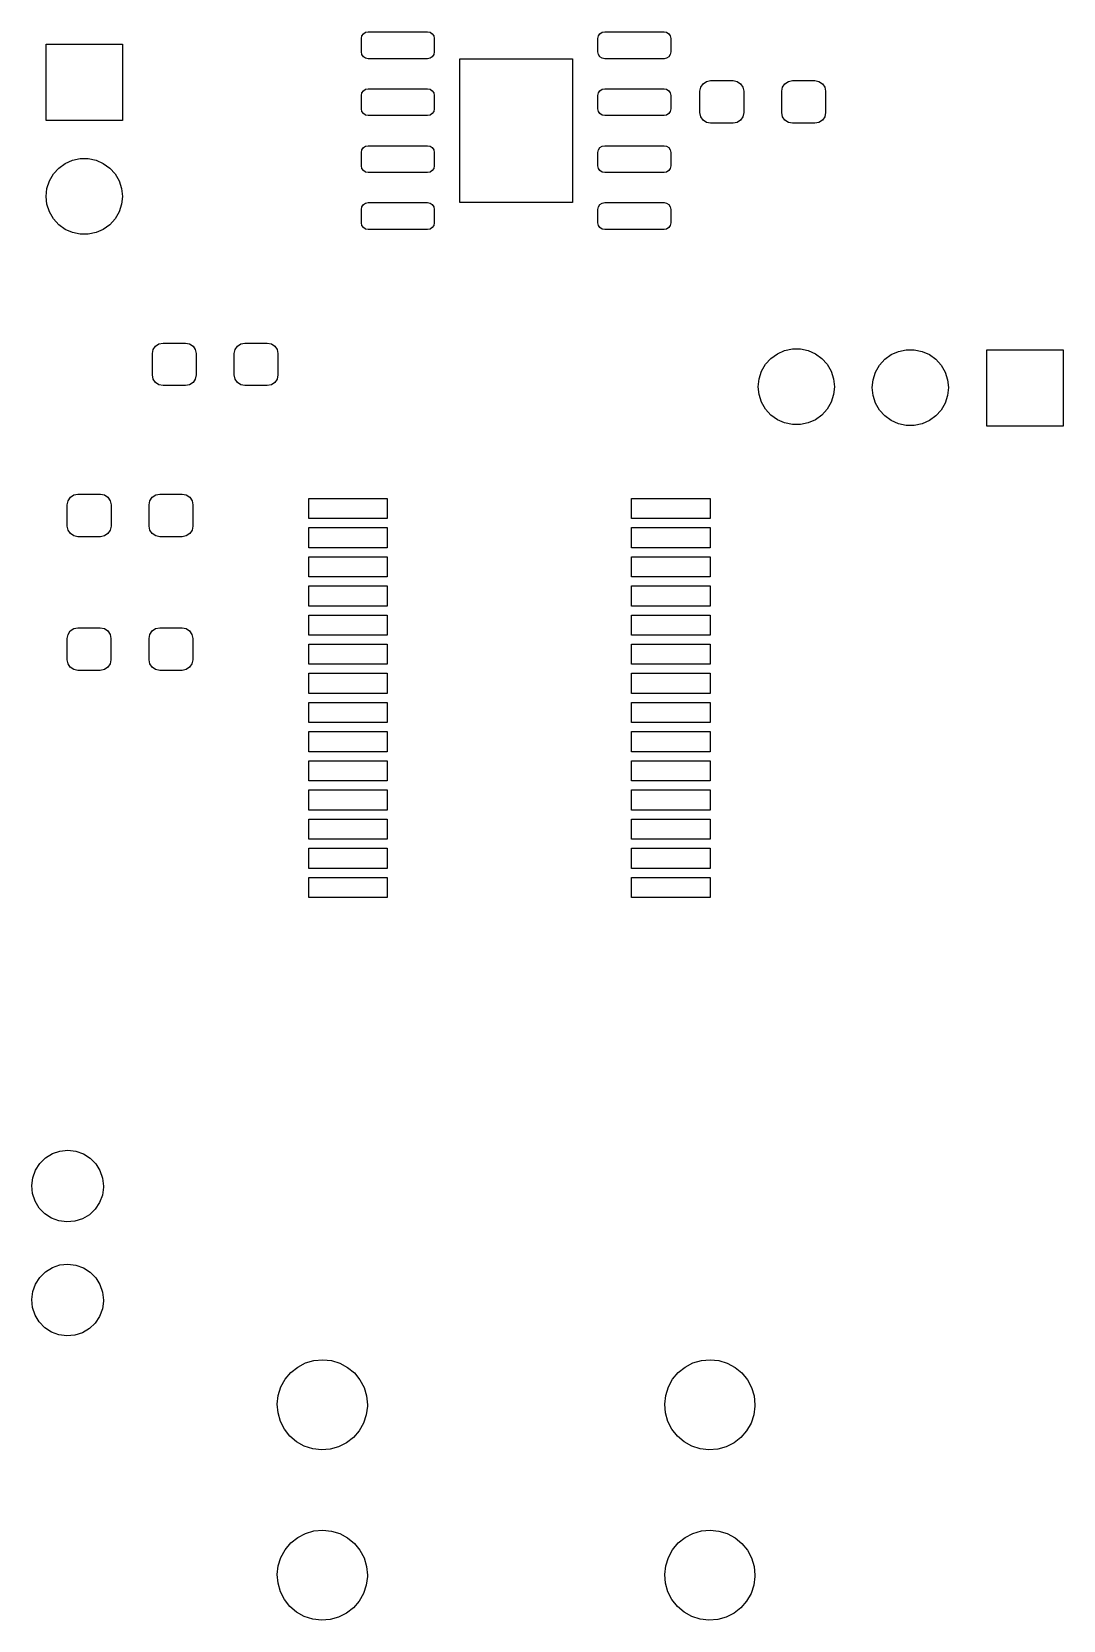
# Model space of a CAD drawing. Extents: x 90.8 to 113.8, y -88.6 to -53.2.
import ezdxf

# ---------------------------------------------------------------- set-up
doc = ezdxf.new("R2010")
doc.units = 0
doc.layers.add('BLACK', color=7, linetype='CONTINUOUS')

msp = doc.modelspace()

# ---------------------------------------------------------------- linework, layer by layer
at = {"layer": 'BLACK', "linetype": 'CONTINUOUS'}
for p, q in [((91.12, -55.145), (91.12, -53.445)), ((91.12, -53.445), (92.82, -53.445)), ((92.82, -53.445), (92.82, -55.145)), ((98.15, -53.315), (98.1614, -53.2576)), ((98.15, -53.615), (98.15, -53.315)), ((98.1614, -53.2576), (98.1939, -53.2089)), ((98.1939, -53.2089), (98.2426, -53.1764)), ((98.2426, -53.1764), (98.3, -53.165)), ((98.3, -53.165), (99.625, -53.165)), ((99.625, -53.165), (99.6824, -53.1764)), ((99.6824, -53.1764), (99.7311, -53.2089)), ((99.7311, -53.2089), (99.7636, -53.2576)), ((99.7636, -53.2576), (99.775, -53.315)), ((99.775, -53.315), (99.775, -53.615)), ((103.425, -53.315), (103.436, -53.2576)), ((103.425, -53.615), (103.425, -53.315)), ((103.436, -53.2576), (103.469, -53.2089)), ((103.469, -53.2089), (103.518, -53.1764)), ((103.518, -53.1764), (103.575, -53.165)), ((103.575, -53.165), (104.9, -53.165)), ((104.9, -53.165), (104.957, -53.1764)), ((104.957, -53.1764), (105.006, -53.2089)), ((105.006, -53.2089), (105.039, -53.2576)), ((105.039, -53.2576), (105.05, -53.315)), ((105.05, -53.315), (105.05, -53.615)), ((98.1614, -53.6724), (98.15, -53.615)), ((98.1939, -53.7211), (98.1614, -53.6724)), ((98.2426, -53.7536), (98.1939, -53.7211)), ((98.3, -53.765), (98.2426, -53.7536)), ((99.625, -53.765), (98.3, -53.765)), ((99.6824, -53.7536), (99.625, -53.765)), ((99.7311, -53.7211), (99.6824, -53.7536)), ((99.7636, -53.6724), (99.7311, -53.7211)), ((99.775, -53.615), (99.7636, -53.6724)), ((100.343, -56.97), (100.343, -53.77)), ((100.343, -53.77), (102.857, -53.77)), ((102.857, -53.77), (102.857, -56.97)), ((103.436, -53.6724), (103.425, -53.615)), ((103.469, -53.7211), (103.436, -53.6724)), ((103.518, -53.7536), (103.469, -53.7211)), ((103.575, -53.765), (103.518, -53.7536)), ((104.9, -53.765), (103.575, -53.765)), ((104.957, -53.7536), (104.9, -53.765)), ((105.006, -53.7211), (104.957, -53.7536)), ((105.039, -53.6724), (105.006, -53.7211)), ((105.05, -53.615), (105.039, -53.6724)), ((98.15, -54.585), (98.1614, -54.5276)), ((98.1614, -54.5276), (98.1939, -54.4789)), ((98.1939, -54.4789), (98.2426, -54.4464)), ((98.2426, -54.4464), (98.3, -54.435)), ((98.3, -54.435), (99.625, -54.435)), ((99.625, -54.435), (99.6824, -54.4464)), ((99.6824, -54.4464), (99.7311, -54.4789)), ((99.7311, -54.4789), (99.7636, -54.5276)), ((99.7636, -54.5276), (99.775, -54.585)), ((103.425, -54.585), (103.436, -54.5276)), ((103.436, -54.5276), (103.469, -54.4789)), ((103.469, -54.4789), (103.518, -54.4464)), ((103.518, -54.4464), (103.575, -54.435)), ((103.575, -54.435), (104.9, -54.435)), ((104.9, -54.435), (104.957, -54.4464)), ((104.957, -54.4464), (105.006, -54.4789)), ((105.006, -54.4789), (105.039, -54.5276)), ((105.039, -54.5276), (105.05, -54.585)), ((105.7, -54.4925), (105.718, -54.4016)), ((105.7, -54.9675), (105.7, -54.4925)), ((105.718, -54.4016), (105.77, -54.3246)), ((105.77, -54.3246), (105.847, -54.2731)), ((105.847, -54.2731), (105.938, -54.255)), ((105.938, -54.255), (106.438, -54.255)), ((106.438, -54.255), (106.528, -54.2731)), ((106.528, -54.2731), (106.605, -54.3246)), ((106.605, -54.3246), (106.657, -54.4016)), ((106.657, -54.4016), (106.675, -54.4925)), ((106.675, -54.4925), (106.675, -54.9675)), ((107.525, -54.4925), (107.543, -54.4016)), ((107.525, -54.9675), (107.525, -54.4925)), ((107.543, -54.4016), (107.595, -54.3246)), ((107.595, -54.3246), (107.672, -54.2731)), ((107.672, -54.2731), (107.762, -54.255)), ((107.762, -54.255), (108.262, -54.255)), ((108.262, -54.255), (108.353, -54.2731)), ((108.353, -54.2731), (108.43, -54.3246)), ((108.43, -54.3246), (108.482, -54.4016)), ((108.482, -54.4016), (108.5, -54.4925)), ((108.5, -54.4925), (108.5, -54.9675)), ((98.15, -54.885), (98.15, -54.585)), ((98.1614, -54.9424), (98.15, -54.885)), ((99.775, -54.885), (99.7636, -54.9424)), ((99.775, -54.585), (99.775, -54.885)), ((103.425, -54.885), (103.425, -54.585)), ((103.436, -54.9424), (103.425, -54.885)), ((105.05, -54.885), (105.039, -54.9424)), ((105.05, -54.585), (105.05, -54.885)), ((92.82, -55.145), (91.12, -55.145)), ((98.1939, -54.9911), (98.1614, -54.9424)), ((98.2426, -55.0236), (98.1939, -54.9911)), ((98.3, -55.035), (98.2426, -55.0236)), ((99.625, -55.035), (98.3, -55.035)), ((99.6824, -55.0236), (99.625, -55.035)), ((99.7311, -54.9911), (99.6824, -55.0236)), ((99.7636, -54.9424), (99.7311, -54.9911)), ((103.469, -54.9911), (103.436, -54.9424)), ((103.518, -55.0236), (103.469, -54.9911)), ((103.575, -55.035), (103.518, -55.0236)), ((104.9, -55.035), (103.575, -55.035)), ((104.957, -55.0236), (104.9, -55.035)), ((105.006, -54.9911), (104.957, -55.0236)), ((105.039, -54.9424), (105.006, -54.9911)), ((105.718, -55.0584), (105.7, -54.9675)), ((105.77, -55.1354), (105.718, -55.0584)), ((105.847, -55.1869), (105.77, -55.1354)), ((105.938, -55.205), (105.847, -55.1869)), ((106.438, -55.205), (105.938, -55.205)), ((106.528, -55.1869), (106.438, -55.205)), ((106.605, -55.1354), (106.528, -55.1869)), ((106.657, -55.0584), (106.605, -55.1354)), ((106.675, -54.9675), (106.657, -55.0584)), ((107.543, -55.0584), (107.525, -54.9675)), ((107.595, -55.1354), (107.543, -55.0584)), ((107.672, -55.1869), (107.595, -55.1354)), ((107.762, -55.205), (107.672, -55.1869)), ((108.262, -55.205), (107.762, -55.205)), ((108.353, -55.1869), (108.262, -55.205)), ((108.43, -55.1354), (108.353, -55.1869)), ((108.482, -55.0584), (108.43, -55.1354)), ((108.5, -54.9675), (108.482, -55.0584)), ((98.15, -55.855), (98.1614, -55.7976)), ((98.15, -56.155), (98.15, -55.855)), ((98.1614, -55.7976), (98.1939, -55.7489)), ((98.1939, -55.7489), (98.2426, -55.7164)), ((98.2426, -55.7164), (98.3, -55.705)), ((98.3, -55.705), (99.625, -55.705)), ((99.625, -55.705), (99.6824, -55.7164)), ((99.6824, -55.7164), (99.7311, -55.7489)), ((99.7311, -55.7489), (99.7636, -55.7976)), ((99.7636, -55.7976), (99.775, -55.855)), ((99.775, -55.855), (99.775, -56.155)), ((103.425, -55.855), (103.436, -55.7976)), ((103.425, -56.155), (103.425, -55.855)), ((103.436, -55.7976), (103.469, -55.7489)), ((103.469, -55.7489), (103.518, -55.7164)), ((103.518, -55.7164), (103.575, -55.705)), ((103.575, -55.705), (104.9, -55.705)), ((104.9, -55.705), (104.957, -55.7164)), ((104.957, -55.7164), (105.006, -55.7489)), ((105.006, -55.7489), (105.039, -55.7976)), ((105.039, -55.7976), (105.05, -55.855)), ((105.05, -55.855), (105.05, -56.155)), ((91.2823, -56.3354), (91.4012, -56.2033)), ((91.4012, -56.2033), (91.545, -56.0989)), ((91.545, -56.0989), (91.7073, -56.0266)), ((91.7073, -56.0266), (91.8812, -55.9897)), ((91.8812, -55.9897), (92.0588, -55.9897)), ((92.0588, -55.9897), (92.2327, -56.0266)), ((92.2327, -56.0266), (92.395, -56.0989)), ((92.395, -56.0989), (92.5388, -56.2033)), ((92.5388, -56.2033), (92.6577, -56.3354)), ((98.1614, -56.2124), (98.15, -56.155)), ((98.1939, -56.2611), (98.1614, -56.2124)), ((98.2426, -56.2936), (98.1939, -56.2611)), ((98.3, -56.305), (98.2426, -56.2936)), ((99.625, -56.305), (98.3, -56.305)), ((99.6824, -56.2936), (99.625, -56.305)), ((99.7311, -56.2611), (99.6824, -56.2936)), ((99.7636, -56.2124), (99.7311, -56.2611)), ((99.775, -56.155), (99.7636, -56.2124)), ((103.436, -56.2124), (103.425, -56.155)), ((103.469, -56.2611), (103.436, -56.2124)), ((103.518, -56.2936), (103.469, -56.2611)), ((103.575, -56.305), (103.518, -56.2936)), ((104.9, -56.305), (103.575, -56.305)), ((104.957, -56.2936), (104.9, -56.305)), ((105.006, -56.2611), (104.957, -56.2936)), ((105.039, -56.2124), (105.006, -56.2611)), ((105.05, -56.155), (105.039, -56.2124)), ((91.12, -56.835), (91.1386, -56.6583)), ((91.1386, -56.6583), (91.1935, -56.4893)), ((91.1935, -56.4893), (91.2823, -56.3354)), ((92.6577, -56.3354), (92.7465, -56.4893)), ((92.7465, -56.4893), (92.8014, -56.6583)), ((92.8014, -56.6583), (92.82, -56.835)), ((91.1386, -57.0117), (91.12, -56.835)), ((91.1935, -57.1807), (91.1386, -57.0117)), ((92.8014, -57.0117), (92.7465, -57.1807)), ((92.82, -56.835), (92.8014, -57.0117)), ((98.1614, -57.0676), (98.1939, -57.0189)), ((98.1939, -57.0189), (98.2426, -56.9864)), ((98.2426, -56.9864), (98.3, -56.975)), ((98.3, -56.975), (99.625, -56.975)), ((99.625, -56.975), (99.6824, -56.9864)), ((99.6824, -56.9864), (99.7311, -57.0189)), ((99.7311, -57.0189), (99.7636, -57.0676)), ((102.857, -56.97), (100.343, -56.97)), ((103.436, -57.0676), (103.469, -57.0189)), ((103.469, -57.0189), (103.518, -56.9864)), ((103.518, -56.9864), (103.575, -56.975)), ((103.575, -56.975), (104.9, -56.975)), ((104.9, -56.975), (104.957, -56.9864)), ((104.957, -56.9864), (105.006, -57.0189)), ((105.006, -57.0189), (105.039, -57.0676)), ((91.2823, -57.3346), (91.1935, -57.1807)), ((91.4012, -57.4667), (91.2823, -57.3346)), ((92.6577, -57.3346), (92.5388, -57.4667)), ((92.7465, -57.1807), (92.6577, -57.3346)), ((98.15, -57.125), (98.1614, -57.0676)), ((98.15, -57.425), (98.15, -57.125)), ((99.7636, -57.0676), (99.775, -57.125)), ((99.775, -57.125), (99.775, -57.425)), ((103.425, -57.125), (103.436, -57.0676)), ((103.425, -57.425), (103.425, -57.125)), ((105.039, -57.0676), (105.05, -57.125)), ((105.05, -57.125), (105.05, -57.425)), ((91.545, -57.5711), (91.4012, -57.4667)), ((91.7073, -57.6434), (91.545, -57.5711)), ((91.8812, -57.6803), (91.7073, -57.6434)), ((92.0588, -57.6803), (91.8812, -57.6803)), ((92.2327, -57.6434), (92.0588, -57.6803)), ((92.395, -57.5711), (92.2327, -57.6434)), ((92.5388, -57.4667), (92.395, -57.5711)), ((98.1614, -57.4824), (98.15, -57.425)), ((98.1939, -57.5311), (98.1614, -57.4824)), ((98.2426, -57.5636), (98.1939, -57.5311)), ((98.3, -57.575), (98.2426, -57.5636)), ((99.625, -57.575), (98.3, -57.575)), ((99.6824, -57.5636), (99.625, -57.575)), ((99.7311, -57.5311), (99.6824, -57.5636)), ((99.7636, -57.4824), (99.7311, -57.5311)), ((99.775, -57.425), (99.7636, -57.4824)), ((103.436, -57.4824), (103.425, -57.425)), ((103.469, -57.5311), (103.436, -57.4824)), ((103.518, -57.5636), (103.469, -57.5311)), ((103.575, -57.575), (103.518, -57.5636)), ((104.9, -57.575), (103.575, -57.575)), ((104.957, -57.5636), (104.9, -57.575)), ((105.006, -57.5311), (104.957, -57.5636)), ((105.039, -57.4824), (105.006, -57.5311)), ((105.05, -57.425), (105.039, -57.4824)), ((93.5081, -60.2516), (93.5596, -60.1746)), ((93.5596, -60.1746), (93.6366, -60.1231)), ((93.6366, -60.1231), (93.7275, -60.105)), ((93.7275, -60.105), (94.2275, -60.105)), ((94.2275, -60.105), (94.3184, -60.1231)), ((94.3184, -60.1231), (94.3954, -60.1746)), ((94.3954, -60.1746), (94.4469, -60.2516)), ((95.3331, -60.2516), (95.3846, -60.1746)), ((95.3846, -60.1746), (95.4616, -60.1231)), ((95.4616, -60.1231), (95.5525, -60.105)), ((95.5525, -60.105), (96.0525, -60.105)), ((96.0525, -60.105), (96.1434, -60.1231)), ((96.1434, -60.1231), (96.2204, -60.1746)), ((96.2204, -60.1746), (96.2719, -60.2516)), ((93.49, -60.3425), (93.5081, -60.2516)), ((93.49, -60.8175), (93.49, -60.3425)), ((94.4469, -60.2516), (94.465, -60.3425)), ((94.465, -60.3425), (94.465, -60.8175)), ((95.315, -60.3425), (95.3331, -60.2516)), ((95.315, -60.8175), (95.315, -60.3425)), ((96.2719, -60.2516), (96.29, -60.3425)), ((96.29, -60.3425), (96.29, -60.8175)), ((107.162, -60.5804), (107.281, -60.4483)), ((107.281, -60.4483), (107.425, -60.3439)), ((107.425, -60.3439), (107.587, -60.2716)), ((107.587, -60.2716), (107.761, -60.2347)), ((107.761, -60.2347), (107.939, -60.2347)), ((107.939, -60.2347), (108.113, -60.2716)), ((108.113, -60.2716), (108.275, -60.3439)), ((108.275, -60.3439), (108.419, -60.4483)), ((108.419, -60.4483), (108.538, -60.5804)), ((109.702, -60.6004), (109.821, -60.4683)), ((109.821, -60.4683), (109.965, -60.3639)), ((109.965, -60.3639), (110.127, -60.2916)), ((110.127, -60.2916), (110.301, -60.2547)), ((110.301, -60.2547), (110.479, -60.2547)), ((110.479, -60.2547), (110.653, -60.2916)), ((110.653, -60.2916), (110.815, -60.3639)), ((110.815, -60.3639), (110.959, -60.4683)), ((110.959, -60.4683), (111.078, -60.6004)), ((112.1, -61.96), (112.1, -60.26)), ((112.1, -60.26), (113.8, -60.26)), ((113.8, -60.26), (113.8, -61.96)), ((93.5081, -60.9084), (93.49, -60.8175)), ((93.5596, -60.9854), (93.5081, -60.9084)), ((94.4469, -60.9084), (94.3954, -60.9854)), ((94.465, -60.8175), (94.4469, -60.9084)), ((95.3331, -60.9084), (95.315, -60.8175)), ((95.3846, -60.9854), (95.3331, -60.9084)), ((96.2719, -60.9084), (96.2204, -60.9854)), ((96.29, -60.8175), (96.2719, -60.9084)), ((107, -61.08), (107.019, -60.9033)), ((107.019, -60.9033), (107.073, -60.7343)), ((107.073, -60.7343), (107.162, -60.5804)), ((108.538, -60.5804), (108.627, -60.7343)), ((108.627, -60.7343), (108.681, -60.9033)), ((108.681, -60.9033), (108.7, -61.08)), ((109.559, -60.9233), (109.613, -60.7543)), ((109.613, -60.7543), (109.702, -60.6004)), ((111.078, -60.6004), (111.167, -60.7543)), ((111.167, -60.7543), (111.221, -60.9233)), ((93.6366, -61.0369), (93.5596, -60.9854)), ((93.7275, -61.055), (93.6366, -61.0369)), ((94.2275, -61.055), (93.7275, -61.055)), ((94.3184, -61.0369), (94.2275, -61.055)), ((94.3954, -60.9854), (94.3184, -61.0369)), ((95.4616, -61.0369), (95.3846, -60.9854)), ((95.5525, -61.055), (95.4616, -61.0369)), ((96.0525, -61.055), (95.5525, -61.055)), ((96.1434, -61.0369), (96.0525, -61.055)), ((96.2204, -60.9854), (96.1434, -61.0369)), ((107.019, -61.2567), (107, -61.08)), ((107.073, -61.4257), (107.019, -61.2567)), ((108.681, -61.2567), (108.627, -61.4257)), ((108.7, -61.08), (108.681, -61.2567)), ((109.54, -61.1), (109.559, -60.9233)), ((109.559, -61.2767), (109.54, -61.1)), ((111.221, -60.9233), (111.24, -61.1)), ((111.24, -61.1), (111.221, -61.2767)), ((107.162, -61.5796), (107.073, -61.4257)), ((107.281, -61.7117), (107.162, -61.5796)), ((108.538, -61.5796), (108.419, -61.7117)), ((108.627, -61.4257), (108.538, -61.5796)), ((109.613, -61.4457), (109.559, -61.2767)), ((109.702, -61.5996), (109.613, -61.4457)), ((109.821, -61.7317), (109.702, -61.5996)), ((111.078, -61.5996), (110.959, -61.7317)), ((111.167, -61.4457), (111.078, -61.5996)), ((111.221, -61.2767), (111.167, -61.4457)), ((107.425, -61.8161), (107.281, -61.7117)), ((107.587, -61.8884), (107.425, -61.8161)), ((107.761, -61.9253), (107.587, -61.8884)), ((107.939, -61.9253), (107.761, -61.9253)), ((108.113, -61.8884), (107.939, -61.9253)), ((108.275, -61.8161), (108.113, -61.8884)), ((108.419, -61.7117), (108.275, -61.8161)), ((109.965, -61.8361), (109.821, -61.7317)), ((110.127, -61.9084), (109.965, -61.8361)), ((110.301, -61.9453), (110.127, -61.9084)), ((110.479, -61.9453), (110.301, -61.9453)), ((110.653, -61.9084), (110.479, -61.9453)), ((110.815, -61.8361), (110.653, -61.9084)), ((110.959, -61.7317), (110.815, -61.8361)), ((113.8, -61.96), (112.1, -61.96)), ((91.5925, -63.7125), (91.6106, -63.6216)), ((91.5925, -64.1875), (91.5925, -63.7125)), ((91.6106, -63.6216), (91.6621, -63.5446)), ((91.6621, -63.5446), (91.7391, -63.4931)), ((91.7391, -63.4931), (91.83, -63.475)), ((91.83, -63.475), (92.33, -63.475)), ((92.33, -63.475), (92.4209, -63.4931)), ((92.4209, -63.4931), (92.4979, -63.5446)), ((92.4979, -63.5446), (92.5494, -63.6216)), ((92.5494, -63.6216), (92.5675, -63.7125)), ((92.5675, -63.7125), (92.5675, -64.1875)), ((93.4175, -63.7125), (93.4356, -63.6216)), ((93.4175, -64.1875), (93.4175, -63.7125)), ((93.4356, -63.6216), (93.4871, -63.5446)), ((93.4871, -63.5446), (93.5641, -63.4931)), ((93.5641, -63.4931), (93.655, -63.475)), ((93.655, -63.475), (94.155, -63.475)), ((94.155, -63.475), (94.2459, -63.4931)), ((94.2459, -63.4931), (94.3229, -63.5446)), ((94.3229, -63.5446), (94.3744, -63.6216)), ((94.3744, -63.6216), (94.3925, -63.7125)), ((94.3925, -63.7125), (94.3925, -64.1875)), ((96.975, -64.02), (96.975, -63.57)), ((96.975, -63.57), (98.725, -63.57)), ((98.725, -63.57), (98.725, -64.02)), ((104.175, -64.02), (104.175, -63.57)), ((104.175, -63.57), (105.925, -63.57)), ((105.925, -63.57), (105.925, -64.02)), ((98.725, -64.02), (96.975, -64.02)), ((105.925, -64.02), (104.175, -64.02)), ((91.6106, -64.2784), (91.5925, -64.1875)), ((91.6621, -64.3554), (91.6106, -64.2784)), ((91.7391, -64.4069), (91.6621, -64.3554)), ((91.83, -64.425), (91.7391, -64.4069)), ((92.33, -64.425), (91.83, -64.425)), ((92.4209, -64.4069), (92.33, -64.425)), ((92.4979, -64.3554), (92.4209, -64.4069)), ((92.5494, -64.2784), (92.4979, -64.3554)), ((92.5675, -64.1875), (92.5494, -64.2784)), ((93.4356, -64.2784), (93.4175, -64.1875)), ((93.4871, -64.3554), (93.4356, -64.2784)), ((93.5641, -64.4069), (93.4871, -64.3554)), ((93.655, -64.425), (93.5641, -64.4069)), ((94.155, -64.425), (93.655, -64.425)), ((94.2459, -64.4069), (94.155, -64.425)), ((94.3229, -64.3554), (94.2459, -64.4069)), ((94.3744, -64.2784), (94.3229, -64.3554)), ((94.3925, -64.1875), (94.3744, -64.2784)), ((96.975, -64.67), (96.975, -64.22)), ((96.975, -64.22), (98.725, -64.22)), ((98.725, -64.22), (98.725, -64.67)), ((104.175, -64.67), (104.175, -64.22)), ((104.175, -64.22), (105.925, -64.22)), ((105.925, -64.22), (105.925, -64.67)), ((98.725, -64.67), (96.975, -64.67)), ((105.925, -64.67), (104.175, -64.67)), ((96.975, -65.32), (96.975, -64.87)), ((96.975, -64.87), (98.725, -64.87)), ((98.725, -64.87), (98.725, -65.32)), ((104.175, -65.32), (104.175, -64.87)), ((104.175, -64.87), (105.925, -64.87)), ((105.925, -64.87), (105.925, -65.32)), ((98.725, -65.32), (96.975, -65.32)), ((96.975, -65.97), (96.975, -65.52)), ((96.975, -65.52), (98.725, -65.52)), ((98.725, -65.52), (98.725, -65.97)), ((105.925, -65.32), (104.175, -65.32)), ((104.175, -65.97), (104.175, -65.52)), ((104.175, -65.52), (105.925, -65.52)), ((105.925, -65.52), (105.925, -65.97)), ((98.725, -65.97), (96.975, -65.97)), ((96.975, -66.62), (96.975, -66.17)), ((96.975, -66.17), (98.725, -66.17)), ((98.725, -66.17), (98.725, -66.62)), ((105.925, -65.97), (104.175, -65.97)), ((104.175, -66.62), (104.175, -66.17)), ((104.175, -66.17), (105.925, -66.17)), ((105.925, -66.17), (105.925, -66.62)), ((91.6081, -66.6016), (91.6596, -66.5246)), ((91.6596, -66.5246), (91.7366, -66.4731)), ((91.7366, -66.4731), (91.8275, -66.455)), ((91.8275, -66.455), (92.3275, -66.455)), ((92.3275, -66.455), (92.4184, -66.4731)), ((92.4184, -66.4731), (92.4954, -66.5246)), ((92.4954, -66.5246), (92.5469, -66.6016)), ((93.4331, -66.6016), (93.4846, -66.5246)), ((93.4846, -66.5246), (93.5616, -66.4731)), ((93.5616, -66.4731), (93.6525, -66.455)), ((93.6525, -66.455), (94.1525, -66.455)), ((94.1525, -66.455), (94.2434, -66.4731)), ((94.2434, -66.4731), (94.3204, -66.5246)), ((94.3204, -66.5246), (94.3719, -66.6016)), ((91.59, -66.6925), (91.6081, -66.6016)), ((91.59, -67.1675), (91.59, -66.6925)), ((92.5469, -66.6016), (92.565, -66.6925)), ((92.565, -66.6925), (92.565, -67.1675)), ((93.415, -66.6925), (93.4331, -66.6016)), ((93.415, -67.1675), (93.415, -66.6925)), ((94.3719, -66.6016), (94.39, -66.6925)), ((94.39, -66.6925), (94.39, -67.1675)), ((98.725, -66.62), (96.975, -66.62)), ((96.975, -67.27), (96.975, -66.82)), ((96.975, -66.82), (98.725, -66.82)), ((98.725, -66.82), (98.725, -67.27)), ((105.925, -66.62), (104.175, -66.62)), ((104.175, -67.27), (104.175, -66.82)), ((104.175, -66.82), (105.925, -66.82)), ((105.925, -66.82), (105.925, -67.27)), ((91.6081, -67.2584), (91.59, -67.1675)), ((91.6596, -67.3354), (91.6081, -67.2584)), ((92.5469, -67.2584), (92.4954, -67.3354)), ((92.565, -67.1675), (92.5469, -67.2584)), ((93.4331, -67.2584), (93.415, -67.1675)), ((93.4846, -67.3354), (93.4331, -67.2584)), ((94.3719, -67.2584), (94.3204, -67.3354)), ((94.39, -67.1675), (94.3719, -67.2584)), ((98.725, -67.27), (96.975, -67.27)), ((105.925, -67.27), (104.175, -67.27)), ((91.7366, -67.3869), (91.6596, -67.3354)), ((91.8275, -67.405), (91.7366, -67.3869)), ((92.3275, -67.405), (91.8275, -67.405)), ((92.4184, -67.3869), (92.3275, -67.405)), ((92.4954, -67.3354), (92.4184, -67.3869)), ((93.5616, -67.3869), (93.4846, -67.3354)), ((93.6525, -67.405), (93.5616, -67.3869)), ((94.1525, -67.405), (93.6525, -67.405)), ((94.2434, -67.3869), (94.1525, -67.405)), ((94.3204, -67.3354), (94.2434, -67.3869)), ((96.975, -67.92), (96.975, -67.47)), ((96.975, -67.47), (98.725, -67.47)), ((98.725, -67.47), (98.725, -67.92)), ((104.175, -67.92), (104.175, -67.47)), ((104.175, -67.47), (105.925, -67.47)), ((105.925, -67.47), (105.925, -67.92)), ((98.725, -67.92), (96.975, -67.92)), ((105.925, -67.92), (104.175, -67.92)), ((96.975, -68.57), (96.975, -68.12)), ((96.975, -68.12), (98.725, -68.12)), ((98.725, -68.12), (98.725, -68.57)), ((104.175, -68.57), (104.175, -68.12)), ((104.175, -68.12), (105.925, -68.12)), ((105.925, -68.12), (105.925, -68.57)), ((98.725, -68.57), (96.975, -68.57)), ((105.925, -68.57), (104.175, -68.57)), ((96.975, -69.22), (96.975, -68.77)), ((96.975, -68.77), (98.725, -68.77)), ((98.725, -68.77), (98.725, -69.22)), ((104.175, -69.22), (104.175, -68.77)), ((104.175, -68.77), (105.925, -68.77)), ((105.925, -68.77), (105.925, -69.22)), ((98.725, -69.22), (96.975, -69.22)), ((96.975, -69.87), (96.975, -69.42)), ((96.975, -69.42), (98.725, -69.42)), ((98.725, -69.42), (98.725, -69.87)), ((105.925, -69.22), (104.175, -69.22)), ((104.175, -69.87), (104.175, -69.42)), ((104.175, -69.42), (105.925, -69.42)), ((105.925, -69.42), (105.925, -69.87)), ((98.725, -69.87), (96.975, -69.87)), ((96.975, -70.52), (96.975, -70.07)), ((96.975, -70.07), (98.725, -70.07)), ((98.725, -70.07), (98.725, -70.52)), ((105.925, -69.87), (104.175, -69.87)), ((104.175, -70.52), (104.175, -70.07)), ((104.175, -70.07), (105.925, -70.07)), ((105.925, -70.07), (105.925, -70.52)), ((98.725, -70.52), (96.975, -70.52)), ((96.975, -71.17), (96.975, -70.72)), ((96.975, -70.72), (98.725, -70.72)), ((98.725, -70.72), (98.725, -71.17)), ((105.925, -70.52), (104.175, -70.52)), ((104.175, -71.17), (104.175, -70.72)), ((104.175, -70.72), (105.925, -70.72)), ((105.925, -70.72), (105.925, -71.17)), ((98.725, -71.17), (96.975, -71.17)), ((105.925, -71.17), (104.175, -71.17)), ((96.975, -71.82), (96.975, -71.37)), ((96.975, -71.37), (98.725, -71.37)), ((98.725, -71.37), (98.725, -71.82)), ((104.175, -71.82), (104.175, -71.37)), ((104.175, -71.37), (105.925, -71.37)), ((105.925, -71.37), (105.925, -71.82)), ((98.725, -71.82), (96.975, -71.82)), ((105.925, -71.82), (104.175, -71.82)), ((96.975, -72.47), (96.975, -72.02)), ((96.975, -72.02), (98.725, -72.02)), ((98.725, -72.02), (98.725, -72.47)), ((104.175, -72.47), (104.175, -72.02)), ((104.175, -72.02), (105.925, -72.02)), ((105.925, -72.02), (105.925, -72.47)), ((98.725, -72.47), (96.975, -72.47)), ((105.925, -72.47), (104.175, -72.47)), ((90.98, -78.3994), (91.1075, -78.2746)), ((91.1075, -78.2746), (91.2594, -78.1811)), ((91.2594, -78.1811), (91.4282, -78.1237)), ((91.4282, -78.1237), (91.6056, -78.105)), ((91.6056, -78.105), (91.7827, -78.1261)), ((91.7827, -78.1261), (91.9507, -78.186)), ((91.9507, -78.186), (92.1013, -78.2815)), ((90.8224, -78.7169), (90.8834, -78.5493)), ((90.8834, -78.5493), (90.98, -78.3994)), ((92.1013, -78.2815), (92.227, -78.4081)), ((92.227, -78.4081), (92.3215, -78.5593)), ((92.3215, -78.5593), (92.3801, -78.7278)), ((90.8001, -78.8938), (90.8224, -78.7169)), ((90.8175, -79.0713), (90.8001, -78.8938)), ((92.3997, -78.9273), (92.3749, -79.104)), ((92.3801, -78.7278), (92.4, -78.905)), ((92.4, -78.905), (92.3997, -78.9273)), ((90.8738, -79.2406), (90.8175, -79.0713)), ((90.9662, -79.3931), (90.8738, -79.2406)), ((92.3115, -79.2707), (92.2128, -79.4192)), ((92.3749, -79.104), (92.3115, -79.2707)), ((91.0901, -79.5214), (90.9662, -79.3931)), ((91.2393, -79.6191), (91.0901, -79.5214)), ((91.4065, -79.6812), (91.2393, -79.6191)), ((91.5832, -79.7048), (91.4065, -79.6812)), ((91.7609, -79.6887), (91.5832, -79.7048)), ((91.9305, -79.6335), (91.7609, -79.6887)), ((92.0837, -79.5422), (91.9305, -79.6335)), ((92.2128, -79.4192), (92.0837, -79.5422)), ((91.1075, -80.8146), (91.2594, -80.7211)), ((91.2594, -80.7211), (91.4282, -80.6637)), ((91.4282, -80.6637), (91.6056, -80.645)), ((91.6056, -80.645), (91.7827, -80.6661)), ((91.7827, -80.6661), (91.9507, -80.726)), ((91.9507, -80.726), (92.1013, -80.8215)), ((90.8224, -81.2569), (90.8834, -81.0893)), ((90.8834, -81.0893), (90.98, -80.9394)), ((90.98, -80.9394), (91.1075, -80.8146)), ((92.1013, -80.8215), (92.227, -80.9481)), ((92.227, -80.9481), (92.3215, -81.0993)), ((92.3215, -81.0993), (92.3801, -81.2678)), ((90.8001, -81.4338), (90.8224, -81.2569)), ((90.8175, -81.6113), (90.8001, -81.4338)), ((92.3801, -81.2678), (92.4, -81.445)), ((92.4, -81.445), (92.3997, -81.4673)), ((90.8738, -81.7806), (90.8175, -81.6113)), ((90.9662, -81.9331), (90.8738, -81.7806)), ((92.3115, -81.8107), (92.2128, -81.9592)), ((92.3749, -81.644), (92.3115, -81.8107)), ((92.3997, -81.4673), (92.3749, -81.644)), ((91.0901, -82.0614), (90.9662, -81.9331)), ((91.2393, -82.1591), (91.0901, -82.0614)), ((91.4065, -82.2212), (91.2393, -82.1591)), ((91.9305, -82.1735), (91.7609, -82.2287)), ((92.0837, -82.0822), (91.9305, -82.1735)), ((92.2128, -81.9592), (92.0837, -82.0822)), ((91.5832, -82.2448), (91.4065, -82.2212)), ((91.7609, -82.2287), (91.5832, -82.2448)), ((96.7297, -82.9391), (96.9035, -82.8482)), ((96.9035, -82.8482), (97.0917, -82.7928)), ((97.0917, -82.7928), (97.287, -82.775)), ((97.287, -82.775), (97.4821, -82.7955)), ((97.4821, -82.7955), (97.6695, -82.8535)), ((97.6695, -82.8535), (97.842, -82.9468)), ((105.37, -82.9391), (105.544, -82.8482)), ((105.544, -82.8482), (105.732, -82.7928)), ((105.732, -82.7928), (105.927, -82.775)), ((105.927, -82.775), (106.122, -82.7955)), ((106.122, -82.7955), (106.309, -82.8535)), ((106.309, -82.8535), (106.482, -82.9468)), ((96.3563, -83.3841), (96.4508, -83.2122)), ((96.4508, -83.2122), (96.5768, -83.062)), ((96.5768, -83.062), (96.7297, -82.9391)), ((97.842, -82.9468), (97.9931, -83.0718)), ((97.9931, -83.0718), (98.1171, -83.2238)), ((98.1171, -83.2238), (98.2092, -83.397)), ((104.996, -83.3841), (105.091, -83.2122)), ((105.091, -83.2122), (105.217, -83.062)), ((105.217, -83.062), (105.37, -82.9391)), ((106.482, -82.9468), (106.633, -83.0718)), ((106.633, -83.0718), (106.757, -83.2238)), ((106.757, -83.2238), (106.849, -83.397)), ((96.2751, -83.766), (96.297, -83.571)), ((96.297, -83.571), (96.3563, -83.3841)), ((98.2092, -83.397), (98.2659, -83.5848)), ((98.2659, -83.5848), (98.285, -83.78)), ((104.915, -83.766), (104.937, -83.571)), ((104.937, -83.571), (104.996, -83.3841)), ((106.849, -83.397), (106.906, -83.5848)), ((106.906, -83.5848), (106.925, -83.78)), ((96.2915, -83.9614), (96.2751, -83.766)), ((98.2846, -83.8081), (98.26, -84.0027)), ((98.285, -83.78), (98.2846, -83.8081)), ((104.932, -83.9614), (104.915, -83.766)), ((106.925, -83.8081), (106.9, -84.0027)), ((106.925, -83.78), (106.925, -83.8081)), ((96.3456, -84.15), (96.2915, -83.9614)), ((96.4352, -84.3244), (96.3456, -84.15)), ((98.1981, -84.1888), (98.1012, -84.3593)), ((98.26, -84.0027), (98.1981, -84.1888)), ((104.986, -84.15), (104.932, -83.9614)), ((105.075, -84.3244), (104.986, -84.15)), ((106.838, -84.1888), (106.741, -84.3593)), ((106.9, -84.0027), (106.838, -84.1888)), ((96.5571, -84.4781), (96.4352, -84.3244)), ((96.7064, -84.6053), (96.5571, -84.4781)), ((96.8776, -84.7009), (96.7064, -84.6053)), ((97.8185, -84.6285), (97.6434, -84.717)), ((97.9731, -84.5078), (97.8185, -84.6285)), ((98.1012, -84.3593), (97.9731, -84.5078)), ((105.197, -84.4781), (105.075, -84.3244)), ((105.346, -84.6053), (105.197, -84.4781)), ((105.518, -84.7009), (105.346, -84.6053)), ((106.459, -84.6285), (106.283, -84.717)), ((106.613, -84.5078), (106.459, -84.6285)), ((106.741, -84.3593), (106.613, -84.5078)), ((97.0642, -84.7616), (96.8776, -84.7009)), ((97.259, -84.7848), (97.0642, -84.7616)), ((97.4545, -84.7697), (97.259, -84.7848)), ((97.6434, -84.717), (97.4545, -84.7697)), ((105.704, -84.7616), (105.518, -84.7009)), ((105.899, -84.7848), (105.704, -84.7616)), ((106.095, -84.7697), (105.899, -84.7848)), ((106.283, -84.717), (106.095, -84.7697)), ((96.5768, -86.862), (96.7297, -86.7391)), ((96.7297, -86.7391), (96.9035, -86.6482)), ((96.9035, -86.6482), (97.0917, -86.5928)), ((97.0917, -86.5928), (97.287, -86.575)), ((97.287, -86.575), (97.4821, -86.5955)), ((97.4821, -86.5955), (97.6695, -86.6535)), ((97.6695, -86.6535), (97.842, -86.7468)), ((97.842, -86.7468), (97.9931, -86.8718)), ((105.217, -86.862), (105.37, -86.7391)), ((105.37, -86.7391), (105.544, -86.6482)), ((105.544, -86.6482), (105.732, -86.5928)), ((105.732, -86.5928), (105.927, -86.575)), ((105.927, -86.575), (106.122, -86.5955)), ((106.122, -86.5955), (106.309, -86.6535)), ((106.309, -86.6535), (106.482, -86.7468)), ((106.482, -86.7468), (106.633, -86.8718)), ((96.3563, -87.1841), (96.4508, -87.0122)), ((96.4508, -87.0122), (96.5768, -86.862)), ((97.9931, -86.8718), (98.1171, -87.0238)), ((98.1171, -87.0238), (98.2092, -87.197)), ((104.996, -87.1841), (105.091, -87.0122)), ((105.091, -87.0122), (105.217, -86.862)), ((106.633, -86.8718), (106.757, -87.0238)), ((106.757, -87.0238), (106.849, -87.197)), ((96.2751, -87.566), (96.297, -87.371)), ((96.297, -87.371), (96.3563, -87.1841)), ((98.2092, -87.197), (98.2659, -87.3848)), ((98.2659, -87.3848), (98.285, -87.58)), ((104.915, -87.566), (104.937, -87.371)), ((104.937, -87.371), (104.996, -87.1841)), ((106.849, -87.197), (106.906, -87.3848)), ((106.906, -87.3848), (106.925, -87.58)), ((96.2915, -87.7614), (96.2751, -87.566)), ((96.3456, -87.95), (96.2915, -87.7614)), ((98.26, -87.8027), (98.1981, -87.9888)), ((98.2846, -87.6081), (98.26, -87.8027)), ((98.285, -87.58), (98.2846, -87.6081)), ((104.932, -87.7614), (104.915, -87.566)), ((104.986, -87.95), (104.932, -87.7614)), ((106.9, -87.8027), (106.838, -87.9888)), ((106.925, -87.6081), (106.9, -87.8027)), ((106.925, -87.58), (106.925, -87.6081)), ((96.4352, -88.1244), (96.3456, -87.95)), ((96.5571, -88.2781), (96.4352, -88.1244)), ((98.1012, -88.1593), (97.9731, -88.3078)), ((98.1981, -87.9888), (98.1012, -88.1593)), ((105.075, -88.1244), (104.986, -87.95)), ((105.197, -88.2781), (105.075, -88.1244)), ((106.741, -88.1593), (106.613, -88.3078)), ((106.838, -87.9888), (106.741, -88.1593)), ((96.7064, -88.4053), (96.5571, -88.2781)), ((96.8776, -88.5009), (96.7064, -88.4053)), ((97.0642, -88.5616), (96.8776, -88.5009)), ((97.6434, -88.517), (97.4545, -88.5697)), ((97.8185, -88.4286), (97.6434, -88.517)), ((97.9731, -88.3078), (97.8185, -88.4286)), ((105.346, -88.4053), (105.197, -88.2781)), ((105.518, -88.5009), (105.346, -88.4053)), ((105.704, -88.5616), (105.518, -88.5009)), ((106.283, -88.517), (106.095, -88.5697)), ((106.459, -88.4286), (106.283, -88.517)), ((106.613, -88.3078), (106.459, -88.4286)), ((97.259, -88.5848), (97.0642, -88.5616)), ((97.4545, -88.5697), (97.259, -88.5848)), ((105.899, -88.5848), (105.704, -88.5616)), ((106.095, -88.5697), (105.899, -88.5848))]:
    msp.add_line(p, q, dxfattribs=at)

doc.saveas('drawing.dxf')
